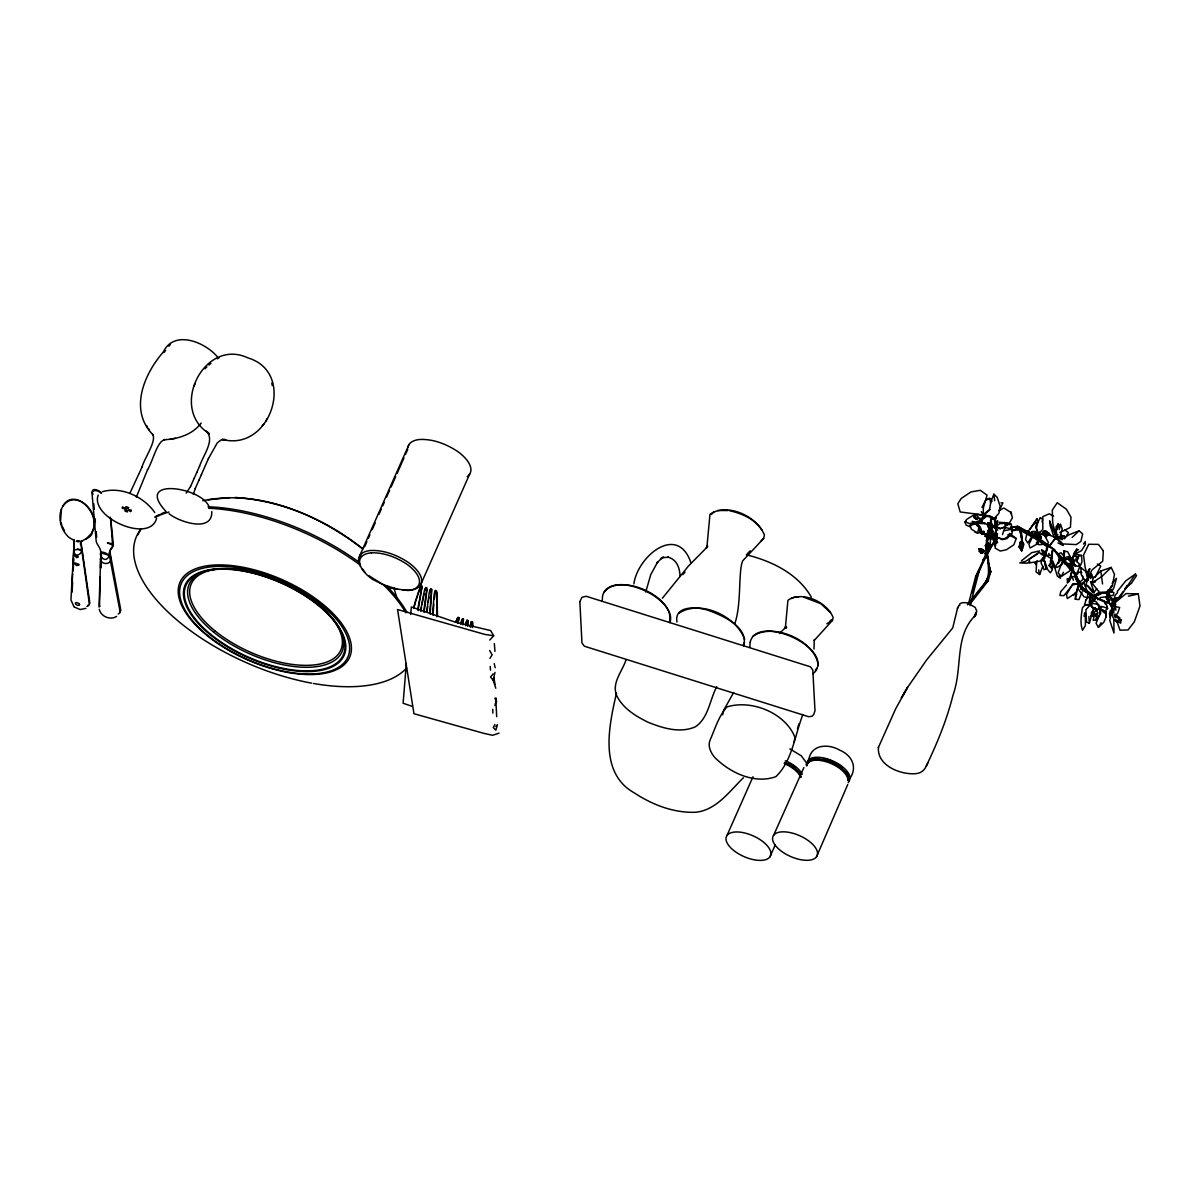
<?xml version="1.0" encoding="UTF-8"?>
<svg xmlns="http://www.w3.org/2000/svg" width="1200" height="1200" viewBox="0 0 1200 1200"><rect width="100%" height="100%" fill="white"/><g stroke="black" fill="none" stroke-linecap="round" stroke-linejoin="round"><path stroke-width="1.5" d="M1085.37 613.77L1085.37 625.605L1082.52 630.255C1079.91 623.115 1081.245 615.015 1082.445 607.68L1085.595 604.665L1090.29 605.025M1087.86 578.595L1087.365 572.19L1089.69 568.695L1087.515 576.87L1087.8 580.665L1088.13 579.9M986.04 552.645L986.505 540.39L990.42 527.475L988.515 524.4L987.48 525.015L990.42 527.475L991.08 531.48C982.98 544.515 987.18 558.255 990.735 571.8L988.11 580.905L970.53 603.435M417.555 594.51L420.465 586.815L422.085 586.29L417.75 609.555M1063.845 556.365L1063.905 550.935L1067.655 551.715L1071.555 559.14L1069.485 560.28L1069.32 556.47L1066.125 557.145L1063.23 560.295L1064.64 552.195L1063.905 550.935M456.18 621.15L457.95 617.43L458.985 617.7L458.01 622.65M496.68 716.685L496.035 703.26M100.215 576.93L99.555 604.995A10.98 4.8 23.3 0 0 100.02 606.465M100.44 567.57L100.8 552.6A20.955 9.165 23.3 0 0 100.665 551.01L100.605 550.74A38.025 16.62 23.3 0 0 97.935 545.115A23.7 10.35 23.3 0 1 96.135 540.585L91.935 492.42C93.42 488.94 99.24 490.92 101.385 493.305M101.1 567.825L101.415 554.73M1059.735 537.99L1062.225 528.975L1060.485 524.31L1056.3 530.1L1056.675 535.635L1059.735 537.99L1064.115 536.025L1060.65 535.02M1055.91 531.81L1056.045 526.86L1058.355 523.77L1055.91 531.81L1056.675 535.635M99.045 607.095L100.665 558.015M813.99 649.05L814.29 639.585M995.295 522.075L994.845 523.41L996.585 523.86L996.495 526.995L993.87 527.67L997.785 529.995L994.005 526.665L995.295 522.075L997.65 521.085L994.545 524.265M1023.195 546.435L1023.315 542.52L1020.33 542.13L1019.025 546.93L1021.65 550.8L1023.915 544.245L1021.965 541.695L1020.33 542.13L1019.91 546.81L1021.65 550.8L1022.685 547.89M1113.27 605.955L1113.48 599.745L1107.09 593.85L1106.49 597.99L1107.735 600.015L1113.48 599.745M495.825 700.5L495.93 697.965L496.53 702.285L494.895 698.16M1107.09 593.85L1106.895 598.56L1111.32 606.885M80.895 541.605L89.79 602.685A9.6 4.53 23.9 0 1 88.095 605.115M602.295 601.02L602.505 596.1M749.88 647.4L750.09 642.495M429.72 613.335L431.67 589.35L430.71 589.05L429.315 592.11L426.6 612.36M71.67 592.65L72.63 573.765M72.78 570.87L74.145 543.81C75.465 539.415 71.1 539.295 68.865 537.285C62.145 531.225 58.8 521.7 60.36 512.76C67.995 481.32 104.745 511.92 91.83 532.755M72.135 591.615L72.615 582.075M73.185 570.855L73.785 558.945M74.22 550.26L74.16 539.49M430.185 614.31L431.67 589.35M969.825 602.595L983.82 585.24L990.735 571.8C986.55 555.42 984.18 543.36 991.245 528.33M1036.41 565.005L1035.09 563.07L1036.68 562.11L1036.065 571.905L1039.635 574.53L1042.755 566.37L1041.03 562.905L1042.26 559.845L1044.825 562.02L1046.07 568.875L1044.12 569.76L1042.755 566.37M73.665 550.215C75.03 562.92 90.24 545.88 73.665 550.215L70.95 599.895L73.995 606.765M995.925 531.57L995.22 537.555L994.38 534.075M995.055 524.28L995.22 521.34L992.355 517.335L990.42 520.77L992.13 526.695M432.585 614.22L434.22 593.655L435.51 590.505L437.01 593.055L437.475 615.555M1082.22 591.75L1078.95 599.58L1075.335 599.25L1075.65 594.15L1073.31 594.93M1107.51 593.73L1109.01 593.925L1106.475 596.925L1107.735 590.16M433.005 615.21L433.815 604.035M1044.93 554.985L1045.14 551.985L1041.705 550.065L1044.93 554.985L1050.255 555.405L1048.74 553.41M1089.48 602.805L1090.065 594.615L1089.48 602.805L1090.455 603.84L1089.465 597.195M434.19 599.445L435.51 590.505M989.445 532.305L989.07 530.775L987.795 530.775L990.705 530.52L988.92 529.29L989.445 532.305L990.705 530.52L989.19 529.2L987.795 530.775L989.445 532.305L989.19 529.2M406.335 663.51L403.11 703.23L411.885 706.26M818.25 665.595C815.595 640.68 772.74 621.66 752.52 636.54M136.335 497.13L147.615 469.62M156.585 518.43C149.67 543.975 89.91 517.53 98.16 495.075M193.305 494.415L195.285 488.475M976.125 613.665L975.09 616.065L976.785 611.19L975.27 607.485L967.53 602.955C964.47 602.265 958.635 602.52 959.7 605.355M424.095 612.42L427.035 589.92L425.91 587.55L424.41 590.58L420.6 610.47M602.58 595.77C610.485 568.05 678.165 598.05 669.93 622.665M750.18 642.15C757.02 613.53 832.215 646.86 815.595 671.145M1056.135 538.815L1056.36 536.505L1054.875 537.555L1061.82 542.895L1063.08 545.34L1057.95 542.925M410.67 614.445L411.36 606.96L455.19 622.125L490.65 630.57L493.665 635.76L489.78 640.035M423.735 611.46L426.87 587.85M470.07 626.445L471.465 621.63L472.485 621.99L472.86 626.4M1012.425 529.17L1012.005 533.55L1006.935 538.605L1002.12 539.67L997.065 537.015L995.355 526.47L999.51 528.285L1005.39 527.505L1012.425 529.17L1003.68 530.79L1002.465 534.615M470.415 627.27L471.465 621.63M1021.965 541.695L1021.65 550.8L1022.31 547.485M467.715 626.415L467.895 620.55L467.01 620.265L465.57 623.745M1112.88 617.49L1112.73 613.26L1115.265 606.57L1119.66 607.47L1117.71 613.305L1114.545 616.05L1121.01 619.92L1120.665 623.145L1114.455 619.905L1117.14 621.84L1119.87 617.865L1114.8 614.115L1115.445 617.76M427.17 611.13L427.725 606.495M1052.715 549.69L1051.395 561.465L1052.655 549.6L1051.095 558.39M467.505 624.345L467.895 620.55M1111.995 605.22L1112.595 600.225L1111.785 613.395L1110.075 617.07L1109.475 613.665L1110.48 610.29M1090.185 603.03L1090.575 599.955M428.265 602.295L428.985 597.09M878.52 746.925C876.285 765.39 900.735 775.215 916.275 773.61C919.95 773.295 923.34 771.135 925.275 768C936.63 744.705 946.665 720.54 952.95 695.325C963.135 666.99 953.85 636.105 975.75 615.03M1075.335 599.25L1077.42 589.14M1042.14 521.925L1042.86 516.615L1049.205 513.825L1053.57 516.015M418.02 610.5L422.085 586.29M982.125 549.375L982.875 552.735L981 553.32L979.245 551.235L979.2 548.685L983.535 550.095L982.875 552.735L984.075 550.905L982.125 549.375L979.2 548.685L979.89 550.41M983.61 515.175L983.085 513.21L982.26 514.245L983.61 515.175L983.085 513.21M988.11 580.905L983.82 585.24C995.595 569.205 981.09 549.93 990.285 533.265M994.71 525.435L995.895 517.455M1107.09 593.475L1106.385 598.17L1108.815 602.52L1107.765 593.625L1106.475 596.925M988.41 543L987.765 547.275L986.535 547.53L985.305 545.745L987.855 543.405L987.765 547.275L990.045 546.405L988.41 543L987.855 544.695L990.045 546.405L986.535 547.53M1084.11 616.41L1084.665 612.765M420.84 611.385L421.545 607.035M1069.215 581.31L1069.71 578.115L1067.325 579.03L1067.43 582.72L1069.215 581.31L1067.325 579.03M997.47 533.865L995.085 548.01L1000.23 551.055L1006.365 549.765L1013.85 544.785L1016.25 538.5L1009.5 533.295M429.705 592.215L430.71 589.05M465.615 625.755L467.01 620.265M1051.395 563.28L1050.69 558.405L1045.56 554.955L1047.495 547.8L1047.045 545.265L1045.47 555L1043.445 557.82L1047.645 569.535L1050.405 572.82L1052.355 569.76L1051.875 566.52M118.2 613.98A10.98 4.8 23.3 0 0 120.045 611.43L109.35 555.285C92.055 543.765 104.19 568.845 109.35 555.285A21.45 9.375 23.3 0 1 109.2 553.695L109.215 553.455A38.025 16.62 23.3 0 1 111.03 549.225A23.835 10.41 23.3 0 0 112.62 545.76L111 523.23A262.41 114.675 23.3 0 0 110.205 517.17M462.915 624.9L463.44 619.14L462.54 618.87L460.965 622.29M462.885 622.905L463.44 619.14M1067.67 563.355L1071 564.255L1069.83 570.87L1061.325 576.42L1058.115 572.865L1064.235 556.59L1061.13 552.795L1059.21 553.5L1059 558.6L1064.985 562.11M421.95 604.68L424.05 593.85M1115.22 605.955L1115.565 604.14L1112.295 604.455L1115.1 606.09L1112.295 604.455M734.625 624.045C741.705 605.025 738.09 572.07 742.62 560.94L763.665 538.41L764.4 534.99C757.155 516.315 727.335 502.41 709.98 514.23L706.89 547.305C709.215 541.65 703.905 551.865 707.64 546.57L688.41 566.1L662.37 598.275M957.735 607.32L952.74 627.915L926.58 660L907.53 687.45L895.68 708.78L878.28 747.69M847.725 784.575L816.54 856.755A24.075 11.34 23.9 0 1 778.56 848.88A24.075 11.34 23.9 0 1 790.065 832.575A24.075 11.34 23.9 0 1 816.54 856.755M1094.79 613.65L1093.17 620.28L1095.855 620.07L1097.235 613.26M494.97 705.585L495.51 703.035M722.67 714.795L723.645 710.31L733.665 692.52M794.085 742.035L795.045 737.55C785.55 712.995 751.65 699.27 727.005 706.905C718.635 716.115 715.005 728.91 710.055 740.19C707.49 746.295 710.91 752.775 714.735 757.455C729.93 772.68 754.425 784.44 775.845 776.655C792.24 761.175 794.895 734.94 802.89 714.48M814.185 640.5L832.5 620.325L833.115 617.475C827.1 601.98 802.35 590.445 787.935 600.255L785.37 627.705C787.305 623.01 782.895 631.485 786 627.09L779.415 633.48M424.725 590.64L425.91 587.55M645.735 591.99L650.76 574.635L657.765 561.78L656.625 563.205L662.19 557.715L660.72 558.72L663.675 557.205L662.22 557.625L668.58 557.28L667.785 557.1C676.92 559.365 679.62 567.93 680.025 575.67M1078.56 584.115L1078.905 582.555M990.21 522.525L989.685 526.605L987.48 525.015L989.745 525.645L990.555 522.435L989.55 525.585L988.515 524.4L989.685 526.605L988.575 523.38M1078.665 581.115L1077.57 579.675L1079.025 582.945L1078.815 580.47M1037.715 539.535L1036.65 544.29L1030.095 548.025L1028.97 544.395L1032.75 536.31M460.8 624.24L462.54 618.87M1028.01 531.63L1037.1 518.835L1037.835 522.12L1036.395 528.375L1038.15 534.525M1044.975 556.89L1045.53 554.445L1043.76 557.04L1044.69 558.12L1043.76 557.04M495.78 688.215L493.185 680.145L494.97 672.435M1031.4 533.91L1032.24 531.6L1035.285 531.6L1036.38 534.975L1031.4 533.91L1031.775 532.245M1056.3 530.1L1058.355 523.77M1059.24 529.695L1060.485 524.31M458.1 623.4L458.985 617.7M1027.065 533.13L1025.55 539.475L1027.785 543L1031.775 536.625M111.15 559.47L110.07 555.51M1115.1 606.09L1115.565 604.14M1090.275 578.535L1091.445 573.795L1087.515 576.87M989.43 532.59L991.245 528L988.71 533.7L990.585 528.105M413.76 608.1L415.275 602.58M968.58 603.495L975.495 577.23L990.315 544.605L978.87 572.235L970.065 605.64M413.58 607.86L417.39 595.635M972.36 592.65L978.075 571.68L993.465 542.985L982.935 560.31L984.495 558.915M92.385 531.435C100.965 514.71 76.86 487.545 63.03 505.965M1072.995 556.905L1072.59 558.36L1074.135 553.005L1076.925 548.88L1073.805 555.57M1089.315 623.385L1093.425 608.865L1090.59 604.47L1085.91 609.765L1086.465 621.9L1089.315 623.385L1088.895 616.5M989.91 525.165L990.36 523.995L988.59 527.73L991.065 527.835M1069.71 578.115L1068.9 580.86L1070.37 579.06L1069.71 578.115L1067.43 582.72L1070.37 579.06M80.94 541.14L82.305 540.585M616.5 693.12C608.91 725.97 598.485 773.1 634.68 793.125C652.635 804.885 673.845 813.075 695.55 812.265C716.295 810.33 729.585 791.13 743.445 777.72M1087.59 579.36L1086.135 584.265L1092.855 592.74L1094.31 592.905L1090.47 581.625M415.245 601.95L420.99 585.99M977.43 533.13L980.01 532.515L979.44 526.68L977.85 524.355L973.545 523.32L969.975 525.54L971.265 529.035L977.43 533.13L978.525 529.575M797.415 728.7L798.915 723.855M982.05 519.045L983.1 515.715L977.67 514.32L972.405 515.82L966.48 519.54L965.28 521.835L969.405 523.59L981.54 520.71M993.51 539.91L994.725 545.79L993.99 543.045L995.97 538.62L994.47 537.54L992.865 539.685L995.505 540.09L998.385 538.14L995.295 536.73L994.47 537.54M1041.36 537.885L1037.745 535.83L1038.78 540.06L1039.395 538.125L1041.36 537.885L1040.31 535.23L1037.745 535.83L1037.22 537.585L1038.45 536.55L1033.11 535.815L1041.36 537.885L1038.78 540.06L1037.1 537.345L1039.395 538.125M1087.35 575.97L1089.69 568.695M1111.44 585.75L1107.135 594.03L1106.85 593.31M61.395 509.25L60.615 520.605M633.9 583.89C637.35 556.725 677.625 522.615 691.095 563.19M1045.875 552.48L1047.495 547.8M1091.91 583.245L1091.235 581.805L1095.465 581.52L1091.91 583.245L1093.2 578.43L1091.445 573.795M988.995 534.9L986.07 536.61L988.71 535.905L987.69 532.98L985.8 533.985L985.08 536.16L986.925 536.94L988.995 534.9L987.69 532.98L989.115 534.795M1010.91 527.58L1017.795 526.455L1053.435 549.105L1075.08 574.68L1081.86 587.175L1095.84 598.245L1081.2 589.065L1081.86 587.175C1069.965 559.095 1044.645 539.475 1017.795 526.455L1010.865 526.95M455.625 622.35L457.95 617.43M74.505 541.185L74.13 542.25L74.535 541.62M786.645 627.225L786.18 628.275M1109.4 597.3L1108.305 594.3L1109.115 592.155L1112.16 589.755L1111.245 591.645L1113.93 592.575L1113.12 595.47L1109.985 595.755L1109.4 597.3L1110.585 597.915L1109.985 595.755M1108.305 590.475L1107.135 593.55L1107.99 591.84M1108.23 598.74L1109.22 596.175M716.73 686.73C709.74 699.705 708.48 718.155 695.4 726.765C680.1 733.605 662.73 728.16 648.06 722.25C635.835 716.235 623.04 708.525 616.845 695.88C611.115 683.235 622.485 671.19 626.055 659.745M985.335 517.14L985.965 515.49L980.91 520.275L978.45 518.25L974.01 517.515L976.59 519.42L973.83 516.945L973.77 513.57L977.07 515.28L978.915 518.205L981.645 518.61L985.335 517.14L982.995 519.09M990.57 526.005L991.77 523.5M993.87 494.175L990.885 501.72L989.46 509.685L983.67 514.23L984.225 516.375L991.545 516.675L993.945 518.865L998.895 513.285L1000.17 506.235L997.155 497.28L993.87 494.175L994.71 500.76M974.085 616.89L975.99 612.33M992.61 531.945L990.945 529.11L991.035 525.285M1035.285 531.6L1033.665 535.53L1036.38 534.975L1035.285 531.6L1032.24 531.6M1101.045 606.12L1099.965 608.7L1104.645 611.115L1107.735 608.64L1106.685 606.135M1073.22 557.325L1072.005 564.9L1074.315 572.55L1076.805 573.585L1081.965 561.96L1081.545 555.435L1076.565 554.355L1074.345 556.335M1106.25 616.5L1103.775 622.35L1098.405 627.345L1096.05 623.19L1100.04 613.89L1099.755 608.925L1105.74 611.46L1106.25 616.5L1105.74 611.46M1043.94 531.255L1049.19 533.43L1043.94 531.255L1042.785 533.97L1046.055 536.64L1049.655 534.24L1045.545 530.79L1043.37 531.915L1042.785 533.97L1046.055 536.64M193.98 386.34L195.195 383.535M208.455 458.505L201.375 474.705M141.915 467.34C144.78 457.38 156.96 440.775 152.565 434.1L153.045 434.835C128.745 410.385 143.88 374.28 163.275 352.035C174.15 329.34 205.02 342.135 217.29 356.73M198.855 480.42L201.45 474.54M743.715 645.87C748.5 627.165 723.99 616.245 709.71 610.875C699.27 606.69 673.785 604.53 676.965 622.05M190.515 486.57L194.235 478.17M194.16 478.335L196.77 472.455M199.5 466.35C203.085 455.43 214.74 441 206.955 431.685M195.21 488.64L198.93 480.24M208.395 458.67L217.245 442.905L220.92 440.07L224.82 439.59M359.79 555.57L409.005 444.525M360.375 566.295L358.545 560.445L360.81 555.315M364.605 546.78L366.87 541.65M368.385 538.245L369.9 534.825M372.165 529.695L375.195 522.87M378.975 514.32L381.255 509.205M382.77 505.785L384.285 502.365M386.55 497.235L389.58 490.41M391.095 486.99L395.64 476.745M397.155 473.325L403.965 457.95M405.48 454.53L407.745 449.415M420.45 585.18L469.65 474.135M726.975 835.5L752.985 776.79M773.58 835.38L803.895 767.535M769.935 856.86A24.075 11.34 23.9 0 0 743.46 832.695A24.075 11.34 23.9 0 0 731.97 848.985A24.075 11.34 23.9 0 0 769.935 856.86L775.14 845.13M848.055 780.69C858.51 768.9 852.81 755.52 839.595 750.105C828.18 743.34 810.045 744.285 808.68 761.1A22.065 10.395 23.9 0 1 810.915 759.21M1090.68 615.795L1092.81 616.365L1094.13 613.395M142.005 467.145L130.14 492.705M147.525 469.83C152.955 461.01 157.14 440.775 165 439.605L164.13 439.74C177.975 439.05 192.585 434.64 201.18 423.045M196.695 472.635L199.575 466.17M980.49 531.465L983.745 531.51L984.015 533.415L982.14 533.955L980.445 531.87L983.745 531.51L984.015 533.415L982.14 533.955L980.445 531.87L982.38 533.73L980.64 533.085M603.84 592.515C618.75 571.59 675.3 596.61 669.525 621.69M743.325 644.88L744.465 642.405M926.385 766.08L927.87 762.9M978.075 571.68L975.495 577.23L978.87 572.235M1046.58 531.9L1049.655 534.24L1044.84 535.86L1046.4 532.515L1045.545 530.79M190.59 486.39L186.195 493.14M80.865 543.18L89.325 603.735A9.6 4.53 23.9 0 1 86.895 606.39M1074.57 559.92L1073.4 561.885L1074.33 565.56L1078.305 566.385L1079.475 564.015L1076.685 561.525L1078.425 557.88L1075.86 559.245M170.46 344.31L168.96 346.26M1116.63 597.675L1112.61 605.88L1113.495 600.255L1114.77 598.5L1119.675 597.645L1135.38 574.095L1136.565 575.58L1131.465 583.2L1124.85 588.795M1095.09 577.485L1100.76 566.1L1097.355 564M981.99 507.42L985.92 499.575L989.79 498.12L990.615 503.22M957.465 608.52L959.28 604.935M1044.15 557.16L1045.53 554.445M1056.75 534.435L1055.295 537.27L1048.2 534.765L1044.615 535.065M991.08 531.48L986.505 540.39L987.435 542.175M1003.68 530.79L1005.39 527.505M1061.325 576.42L1063.485 572.25M91.485 533.355L85.83 539.16M1069.395 567.24L1071 564.255M92.19 532.065C91.86 539.595 80.685 538.455 80.37 544.215L80.895 543.615M265.65 421.38L267.12 418.755M494.895 724.59L493.26 727.485L495.825 730.155L497.43 724.815L495.81 726.465M993.855 542.19L989.985 547.125L990.51 539.76L995.715 535.005M995.55 539.205L997.26 536.235M997.755 522.165L995.46 526.11L1000.395 529.02M1098.405 627.345L1101.105 622.695M1096.005 615.975L1097.79 612.945L1095.03 608.055L1091.265 612.825L1092.045 615.42L1094.235 613.65L1096.005 615.975L1094.235 613.65M1111.065 592.605L1113.795 587.985L1116.525 578.295L1112.145 583.335M1030.125 529.17L1037.1 518.835M489.93 658.395L492.165 654.765L489.615 650.55M1056.405 536.985L1057.905 534.51M472.305 627.585L472.485 621.99M989.535 544.395L987.765 547.275L985.305 545.745M1064.52 538.845L1068.465 532.56L1064.88 530.055M1009.17 534.15L1007.49 536.79L1003.41 539.385L998.805 537.825M1059.615 559.005L1058.145 562.8L1059.015 562.83M977.25 525.9L978.06 524.64L976.785 525.465M110.445 561.09C108.315 565.23 100.56 563.805 100.425 559.02M436.905 616.785L436.605 590.91M982.14 533.955L983.745 531.51M1123.23 591.525L1112.76 605.25L1115.04 595.335L1117.53 592.575M1125.21 588.495L1127.175 585.465M999.33 510.435L1002.915 502.89L1000.98 502.815M1051.755 561.525L1049.055 565.575L1051.815 568.56L1054.335 564.9L1052.565 560.94L1051.755 561.525L1052.49 568.02L1049.055 565.575L1052.565 560.94L1050.795 563.535M1095.855 620.07L1100.745 613.125L1099.755 608.745L1095.615 610.32M1083.48 544.035L1085.25 541.605L1085.445 544.425L1081.515 550.665L1075.44 553.86C1071.285 559.14 1070.04 566.76 1073.055 572.82C1072.275 565.05 1070.715 554.265 1078.545 549.51M1094.13 592.275L1096.74 588.75M1038.78 540.06L1040.775 537.405L1040.31 535.23L1037.085 536.97M163.995 352.575L165.645 350.43M1093.56 609.915L1095.03 608.055M967.335 604.83L986.4 580.92M994.815 526.08L996.585 523.86M1117.23 591.51L1125.825 580.785L1135.38 574.095M992.73 535.68L989.505 538.89L995.535 534.33M493.155 673.875L490.53 676.995L493.185 680.145M262.095 426.03L263.97 423.825M1066.53 585.015L1060.74 591.63L1059.93 595.455L1063.95 595.635L1072.335 585.15L1078.35 583.38L1075.755 578.895M682.8 574.68L685.05 572.115M980.07 520.41L981.645 518.61M1068.63 580.665L1072.23 576.63L1075.905 576.27M815.295 670.08L817.11 668.07M1035.09 563.07L1037.145 560.82M678.72 613.335C700.17 598.92 736.71 616.275 744.69 639.645M746.445 554.745L750.165 550.755M204.975 368.805L206.88 366.84M711.375 514.47L713.82 512.01M761.1 540.99L763.665 538.41M829.56 621.6L831.585 619.56M832.5 620.325L826.86 623.79M813.075 673.74L815.4 671.43M1095.33 599.325L1090.815 603.795L1092.42 607.53M989.37 526.965L988.59 527.73L987.885 525.645L990.36 523.995M1091.07 581.955L1099.53 592.395L1107.54 591.87L1112.325 586.095L1114.47 574.26L1111.2 567.405L1101.705 576.585L1094.325 581.415M1111.2 567.405L1100.85 571.02L1094.355 577.275L1090.635 577.68M1072.14 537.465L1079.115 530.775L1082.67 533.955L1080.855 541.44L1076.28 544.575L1062.375 543.9L1056.885 537.825L1057.305 536.265L1062.36 539.1L1068.705 534.945L1079.115 530.775M1097.205 617.445L1099.41 615.42M1095.84 614.73L1097.79 612.945M990.165 509.46L983.73 515.19L981.24 511.71M993.375 533.055L992.67 533.835M990.735 571.8L988.71 573.57L988.035 556.26L988.65 561.135M993.165 530.91L989.88 533.655L992.745 531.51M994.845 523.41L997.65 521.085M208.86 365.025L210.915 363.345M981 553.32L984.075 550.905L979.2 548.685M1089.915 598.44L1098.27 592.86M1021.425 560.835L1031.715 552.69L1039.695 550.905M1109.115 592.155L1112.16 589.755M1097.625 599.79L1100.565 597.525L1107.69 596.58M1078.425 557.88L1076.58 559.215L1076.685 561.525M981.36 521.715L978.675 523.605L976.005 523.335L982.5 520.695M995.805 526.395L999.825 523.65L1009.38 523.17L1012.455 517.71L1010.835 512.4L1003.86 508.005L999 510.645M1098.78 599.22L1081.2 589.065L1075.62 574.305L1058.13 555.72L1053.435 549.105L1015.08 527.31L1011.36 527.355M217.305 358.815L219.195 357.585M116.64 616.365C110.385 620.535 100.845 616.575 99.255 609.27M1037.76 553.815L1025.37 561.435L1019.745 562.89L1026.9 563.22L1030.065 561.915M1001.715 528.24L1007.025 525.15L1005.435 522.75L999.285 522.27M1093.77 612.375L1096.695 610.68M974.52 516.69L977.07 515.28M1096.155 595.935L1102.05 592.77L1107.105 593.415L1102.23 593.115L1096.155 595.935L1092.6 596.025L1102.05 592.77M1096.68 609.75L1099.77 608.22L1099.155 605.745M1059.795 532.605L1070.445 527.34L1071 517.245L1066.41 509.22L1057.245 502.755L1052.28 510.135L1052.715 522.84L1055.805 535.785L1057.41 537.165M1034.055 523.98L1037.835 522.12M1117.425 621.585L1121.01 619.92M85.965 608.34L80.13 609.54L74.43 607.095M992.37 519.33L994.875 518.265M1070.4 558.015L1063.965 559.95L1072.695 558L1063.965 559.95M791.13 598.41L794.46 597.165M982.89 533.805L983.805 532.53M966.165 521.445L964.815 521.91L966.15 525.135L970.695 526.995M102.495 491.64C121.56 486.3 143.76 496.68 154.785 512.535M202.785 500.76C259.62 488.745 318.495 514.755 362.91 549.045M499.02 733.14L492.57 735.315L483.765 733.32L413.955 713.715L397.545 609.525L484.875 634.425L493.665 635.76M978.54 521.265L981.315 520.335M992.715 519.12L996.03 518.055M1060.59 537.135L1064.115 536.025M969.975 525.54L975.27 523.875M984.6 522.615L981.24 523.665L975.885 522.48M1010.505 527.805L1017.795 526.455L1054.905 549.855M1012.065 530.445L1016.79 529.05L1018.725 529.725L1011.66 530.865M1076.235 556.935L1081.545 555.435M992.145 524.31L988.62 525.3L991.455 524.805M986.445 499.785L990.765 498.705L991.98 501.405M1091.835 582.39L1095.465 581.52M1128.345 596.19L1138.29 593.925L1140 605.985L1134.315 621.825L1128.03 629.985L1120.005 630.165L1116.615 620.505M1040.775 537.405L1037.1 537.345M1035.27 533.16L1039.98 532.185M170.175 439.155L175.44 438.33M208.035 499.785L229.635 497.61M1022.07 546.465L1019.025 546.93L1019.91 546.81M973.425 523.59L980.235 522.57M993.99 543.045L997.47 542.52L995.97 538.62M1090.005 604.575L1091.775 604.335M717.825 510.51L727.86 510.525M795.93 597.03L798.87 596.79M982.26 514.245L983.76 514.125M1004.82 524.82L1011.375 524.355L1011.675 530.175M1042.305 544.485L1038.87 544.71L1036.26 542.97M1074.33 565.56L1075.74 565.5L1073.475 563.025M979.515 527.91L980.61 527.91L981.345 532.875L976.86 523.32L972.12 521.295M1033.515 534.705L1038.78 534.78M1138.29 593.925L1126.065 593.565L1113.54 603.945L1112.28 607.815L1113.87 612.525M371.22 552.84C383.835 552.405 395.97 557.115 406.425 563.91A32.04 15.09 23.9 0 1 407.88 590.52L390.435 588.135L372.645 579.45A32.04 15.09 23.9 0 1 371.22 552.855M402.615 589.815L409.455 590.25A33.825 15.93 23.9 0 0 407.925 562.155C396.9 555 384.105 550.035 370.8 550.485A33.825 15.93 23.9 0 0 358.545 560.445M225.705 439.65L222.27 439.35C270.36 452.535 297.165 372.42 247.785 357.855C204.51 337.41 168.72 408.18 208.86 433.395L207.93 432.54L208.935 434.22L206.325 431.055M234.99 497.445C281.265 500.52 325.845 519.375 361.935 548.22M998.385 538.14L995.73 537.795L995.295 536.73M979.245 551.235L982.995 551.775M77.385 540.615L79.515 540.915M76.965 541.425L79.095 541.74M1074.795 565.365L1075.74 565.5M1081.89 572.67L1078.86 572.145L1074.96 577.095L1078.53 583.125L1083.195 579.315L1082.55 576M112.8 543.84L107.475 542.91L112.56 545.055M1025.04 531.18L1029.795 532.02L1025.61 530.985M1084.635 585.48L1088.205 586.11L1092.945 591.045M1098.855 604.5L1092.27 603.345L1090.41 605.64L1095.42 608.925M980.895 522.525L985.2 523.38M1041.195 554.505L1044.63 555.18L1042.215 551.85M1108.305 594.3L1109.805 594.6M397.575 589.23L384.375 585.06M746.94 554.97C771.87 561.06 798.285 574.05 811.29 597.09M729.435 510.675C741.945 513.45 755.16 519.165 762.18 530.445M804.075 597.315L820.74 603.66L830.49 612.57M77.91 541.485L76.575 541.125M1004.34 522.465L1011.375 524.355M975.045 532.14L976.29 532.485M420.465 586.815L421.56 587.1M457.47 618.21L458.49 618.495M994.53 541.68L997.47 542.52M425.385 588.36L426.36 588.66M430.2 589.86L431.16 590.175M462.045 619.65L462.945 619.935M466.515 621.06L467.415 621.33M100.77 552.75L109.26 555.42M77.325 549L81.81 550.395L81.195 548.865M976.35 524.265L979.62 527.04M1100.385 600.135L1112.55 604.44L1097.52 598.86M470.97 622.41L472.005 622.785M434.985 591.33L436.08 591.72M973.545 523.32L978.06 525.15L975.06 522.975M789.855 748.89L801.195 755.745L806.145 762.45M986.925 536.94L985.08 536.16L988.11 533.385L988.71 535.905M1015.08 527.31L1035.03 535.89M990.69 524.7L988.455 523.71L992.61 525.66M1008.045 534.645L1016.25 538.5M1094.67 608.07L1096.275 608.835M1056.855 536.88L1062.195 539.7M1049.655 534.24L1043.37 531.915L1044.84 535.86M993.36 543.72L995.085 544.635M973.23 521.61L979.5 525.96L981.345 531.21M1059 559.8L1060.815 560.805M382.695 584.4L368.73 575.565M991.77 524.82L988.44 522.825L989.49 525.915L988.65 522.855M1108.35 596.55L1110.585 597.915M1041.705 550.065L1044.105 551.535M169.095 513.735C178.995 521.97 212.58 533.07 211.8 511.56M986.475 543.795L987.855 544.695M974.01 517.515L977.385 519.72M1074.54 593.115L1076.7 594.57M1081.86 587.175L1098.96 599.145M992.595 534.54L993.855 535.455L995.835 530.79L995.265 526.095L991.965 526.65L992.595 534.54L992.205 532.215M1106.025 614.055L1099.755 608.925M987.48 525.015L990.345 527.265M1060.305 542.955L1063.08 545.34M165.765 511.185C134.19 477.18 200.205 486.78 208.725 505.995M1038.615 539.22L1042.185 542.55M101.52 492.99C98.925 489.825 89.79 486.555 92.97 494.505M1050.21 561.03L1053.765 564.51L1057.38 576.18L1060.5 578.28L1059.195 575.175M1053.15 565.275L1055.43 567.735M1058.13 555.72L1075.08 574.68M1069.32 556.47L1071.555 559.14M990.57 526.305L991.635 527.655M1091.385 614.535L1092.81 616.365M362.28 568.8L365.13 572.55M1078.155 582.87L1079.28 584.52M987.825 522.825L989.61 525.495L988.545 523.005M148.53 428.595L149.43 429.96M146.49 425.49L147.615 427.2M110.01 552.24L120.735 609.81A10.98 4.8 23.3 0 1 119.595 612.03M986.64 540.3L987.66 543.45L986.985 540.54M1056.36 536.505L1059.525 541.665M1115.775 619.59L1117.14 621.84M1044.51 554.745L1045.47 556.395M64.515 530.85L62.22 526.17M987.87 523.365L989.685 526.605M1038.24 533.655L1039.26 535.5M1104.225 601.365L1105.62 604.47M393.93 587.91L397.155 599.1M1050.93 566.49L1051.815 568.56M1073.4 561.885L1074.57 564.72M1075.62 574.305L1081.2 589.065M1021.365 532.53L1019.745 528.165L1021.92 541.23L1021.365 532.53L1021.875 538.65L1019.385 528.705M985.905 547.215L986.475 548.94M1110.84 590.355L1111.245 591.645M1072.23 576.63L1073.37 580.245M60.93 522.195L61.71 524.955M494.175 663.66L495.195 667.695M1011.03 511.89L1011.555 514.11M1038.63 569.895L1039.635 574.53M1113.45 610.845L1112.43 605.895L1109.79 620.52L1113.99 633.03L1113.825 618.09M110.07 553.815L109.92 551.835A38.025 16.62 23.3 0 1 110.685 549.15M990.495 516.78L991.05 519.66M1044.825 562.02L1046.07 568.875M1115.265 606.57L1115.91 610.185M493.86 677.52L495.015 684.465M1100.85 571.02L1102.56 583.965M271.845 382.98L272.22 385.56M988.92 529.29L989.07 530.775M494.355 643.545L494.94 651.405M93.765 503.775L94.245 509.325M95.055 518.595L95.385 522.3M96.18 531.555L96.675 537.12M978.54 527.79L978.66 529.605M490.245 666.435L490.485 670.155M1088.52 574.605L1088.595 577.71M492.765 709.305L492.855 713.145M1038.195 540.9L1038.255 543.855M784.185 763.53A22.065 10.395 23.9 0 1 800.82 777.525M785.385 760.74A23.07 10.86 23.9 0 1 802.275 774.225M789.12 763.05A22.065 10.395 23.9 0 1 795.6 767.34M784.665 762.36A23.07 10.86 23.9 0 1 800.1 773.49M784.515 762.81A22.065 10.395 23.9 0 1 801.15 776.805M806.73 766.005A22.065 10.395 23.9 0 1 828.105 762.375A22.065 10.395 23.9 0 1 847.92 780.465M806.115 764.955A23.07 10.86 23.9 0 1 831.27 762.24A23.07 10.86 23.9 0 1 848.235 782.76M807.78 760.665A23.07 10.86 23.9 0 1 834.735 761.88A23.07 10.86 23.9 0 1 848.955 781.14M823.785 758.535A22.065 10.395 23.9 0 1 834.45 762.27M835.725 762.93A22.065 10.395 23.9 0 1 842.205 767.22M846.6 771.72A22.065 10.395 23.9 0 1 848.46 775.065M807.06 765.285A22.065 10.395 23.9 0 1 828.435 761.655A22.065 10.395 23.9 0 1 848.25 779.745M467.145 476.625A33.825 15.93 23.9 0 0 457.125 451.125C446.115 443.97 433.32 438.99 420 439.455A33.825 15.93 23.9 0 0 407.82 447.66M110.67 518.895A262.41 114.675 23.3 0 1 111.135 522.915L113.325 544.155A23.835 10.41 23.3 0 1 111.735 547.62A38.025 16.62 23.3 0 0 110.91 548.745M406.605 668.04A151.065 71.145 23.9 0 1 313.5 683.475M311.715 683.16A151.065 71.145 23.9 0 1 172.08 615.78A151.065 71.145 23.9 0 1 140.94 528.99M155.115 517.485A151.065 71.145 23.9 0 1 169.02 512.025M208.56 508.26A151.065 71.145 23.9 0 1 360.18 565.05M382.845 584.22A151.065 71.145 23.9 0 1 405.96 612.855M138.03 534.675A150.375 70.83 23.9 0 1 140.715 529.785M155.025 516.825A150.375 70.83 23.9 0 1 159.48 514.53M161.055 513.825A150.375 70.83 23.9 0 1 166.05 511.92M208.05 506.79A150.375 70.83 23.9 0 1 359.13 562.29M386.61 585.915A150.375 70.83 23.9 0 1 406.965 612.33M245.16 571.11A72.105 33.96 23.9 0 1 250.2 571.92M251.91 572.25A72.105 33.96 23.9 0 1 305.805 595.35M307.245 596.37A72.105 33.96 23.9 0 1 314.04 601.635M990.36 526.29L992.34 532.32L990.36 526.29M983.37 507.84L983.16 515.61L981.195 523.215L988.335 524.4L991.575 522.075L990.105 515.91L960.195 511.95L957.81 503.7L961.275 498.405L971.01 491.925L980.325 490.305L987.06 495.165L983.37 507.84M1029.375 559.005L1029.255 562.995L1040.31 561.015L1045.035 555.465L1038.885 552.42L1029.375 559.005M1103.31 550.83L1102.725 561.21L1091.955 570L1088.28 577.68L1085.22 567.855L1083.525 555.075L1088.745 544.275L1098.48 544.395L1103.31 550.83M1032.105 532.17L1032 533.775L1031.205 532.53L1032.105 532.17M1076.67 556.8L1076.385 560.235L1071.915 561.96L1074.015 554.715L1076.67 556.8M1039.41 533.145L1039.215 534.57L1039.41 533.145M1072.14 570.165L1070.1 577.695L1072.14 570.165M1038.855 534.42L1037.835 540.315L1046.52 546.42L1048.395 542.475L1043.7 533.775L1038.855 534.42M1080.9 567.705L1081.245 574.575L1085.67 581.565L1087.77 577.635L1085.685 571.425L1080.9 567.705M579.855 601.62L581.955 642.99L584.355 646.2L808.62 716.715L812.115 716.25L813.69 714.45L814.995 710.865L812.805 669.99L810.405 666.795L586.14 596.265L581.94 597.33L579.855 601.62M75 555.675L76.485 557.655L78.18 557.175A1.665 0.915 2 0 0 77.97 556.44L75 555.675M1043.67 531.48L1042.905 534.855L1042.02 533.565L1043.67 531.48M1088.1 593.415L1087.17 597.48L1084.035 596.82L1077.81 588.465L1079.025 583.185L1084.14 583.335L1088.1 593.415M1062.975 560.625L1062.105 564.3L1057.05 567.495L1055.685 565.98L1060.455 559.635L1062.975 560.625M1085.985 599.805L1084.53 604.92L1090.425 604.305L1092.555 598.26L1088.67 597.03L1085.985 599.805M1078.8 583.785L1075.92 592.98L1067.31 598.56L1066.5 594.54L1072.92 583.62L1078.8 583.785M996.93 525.15L996.615 526.14L995.31 525.87L996.93 525.15M1100.19 608.235L1099.095 609.48L1100.19 608.235M1040.31 517.725L1035.585 526.56L1038.54 534.045L1042.845 529.215L1042.74 518.97L1040.31 517.725M901.725 697.29L901.35 697.95L907.53 687.45L901.725 697.29M988.47 533.37L987.72 534.6L988.47 533.37M1070.895 562.305L1069.62 564.105L1064.49 563.82L1063.26 560.4L1067.625 558.45L1070.895 562.305M1051.29 543.375L1048.83 546.78L1056.69 536.745L1051.29 543.375M1021.74 540.66L1020.345 542.52L1022.67 542.175L1021.74 540.66M1086.84 578.805L1080.465 586.455L1086.84 578.805M78.75 565.035L76.65 565.65L74.79 563.79A2.085 0.87 45.5 0 1 74.955 562.995L78.51 564.105A2.085 1.155 2 0 1 78.75 565.035M1089.555 575.805L1088.175 577.485L1090.77 576.135L1089.555 575.805M1038.69 533.55L1035.09 536.85L1038.69 533.55M1051.59 560.805L1050.48 561.99L1052.46 562.11L1051.59 560.805M992.31 534.525L988.725 537.57L992.31 534.525M125.895 509.91L124.785 510.825A4.8 2.265 23.9 0 0 127.53 511.92L127.05 510.36A2.01 0.945 23.9 0 1 125.895 509.91M128.61 507.72L127.5 508.605A2.01 0.945 23.9 0 0 126.345 508.14L125.865 506.625A4.8 2.265 23.9 0 1 128.61 507.72M990.21 528.24L989.625 526.575L990.165 528.255M1095.675 597.645L1092.675 599.805L1096.77 602.31L1099.605 608.655L1102.77 606.63L1107.15 608.22L1106.55 604.71L1103.415 600.57L1095.675 597.645M1056.03 536.715L1054.2 537.435L1050.225 525.99L1049.595 520.815L1056.03 536.715M983.565 552.15L982.575 552.15L983.565 552.15M989.355 534.51L983.61 533.535L989.355 534.51M124.86 508.83L122.295 508.26A4.8 2.265 23.9 0 1 122.64 506.895L124.995 508.26A2.01 0.945 23.9 0 0 124.845 508.83M131.085 510.27L128.55 509.67A2.01 0.945 23.9 0 1 128.4 510.24L130.74 511.635A4.8 2.265 23.9 0 0 131.085 510.27M208.515 433.215L207.48 432.12L208.515 433.215M1108.815 602.52L1106.745 596.025L1108.815 602.52M987.99 559.155L984.93 553.125L987.96 559.14M988.785 527.4L987.96 524.94L988.995 528.87L988.785 527.4M987.63 543.375L987.69 544.875L987.63 543.375M79.53 604.515A2.205 1.17 17.3 0 0 77.355 602.85A2.205 1.065 31.7 0 0 75.42 603.24A2.205 1.065 31.7 0 0 77.4 605.28A2.205 1.17 17.3 0 0 79.53 604.515M215.13 630.945A81.765 38.505 23.9 0 0 340.77 650.145A81.765 38.505 23.9 0 0 242.145 569.97A81.765 38.505 23.9 0 0 215.13 630.945M213.63 632.115A83.565 39.36 23.9 0 0 342.045 651.735A83.565 39.36 23.9 0 0 241.245 569.79A83.565 39.36 23.9 0 0 213.63 632.115M211.155 634.68A86.025 40.515 23.9 0 0 343.335 654.87A86.025 40.515 23.9 0 0 239.58 570.51A86.025 40.515 23.9 0 0 211.155 634.68M210.51 634.995A86.925 40.95 23.9 0 0 344.1 655.395A86.925 40.95 23.9 0 0 239.25 570.15A86.925 40.95 23.9 0 0 210.51 634.995M207.945 635.7A91.035 42.885 23.9 0 0 347.85 657.075A91.035 42.885 23.9 0 0 238.035 567.795A91.035 42.885 23.9 0 0 207.945 635.7M207.075 635.535A92.76 43.695 23.9 0 0 349.62 657.315A92.76 43.695 23.9 0 0 237.735 566.355A92.76 43.695 23.9 0 0 207.075 635.535"/></g></svg>
